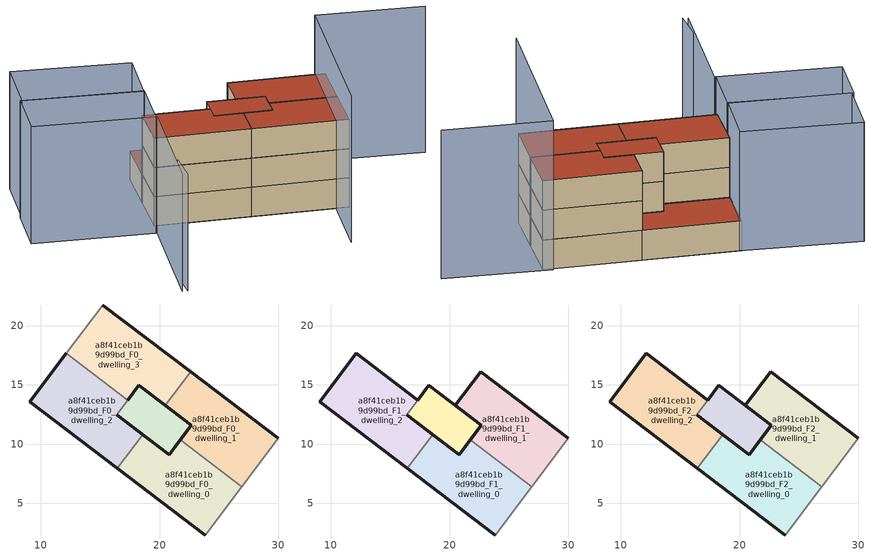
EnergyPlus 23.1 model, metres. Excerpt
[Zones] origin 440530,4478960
a8f41ceb1b9d99bd_F0_dwelling_0
 floor ground (EU_floor_Construction): 23.84,2.34 26.93,6.42 21.75,10.35 20.82,9.13 18.6,10.82 16.44,7.96 z0
 wall outside (EU_wall_Construction): 18.6,10.82 20.82,9.13 21.75,10.35 / 23.84,2.34 16.44,7.96 z0:3
 wall adiabatic (EU_wall_Construction): 26.93,6.42 23.84,2.34 z0:3
 wall to a8f41ceb1b9d99bd_F0_dwelling_2 (EU_wall_Construction): 16.44,7.96 18.6,10.82 z0:3
 wall to a8f41ceb1b9d99bd_F0_dwelling_1 (EU_wall_Construction): 21.75,10.35 26.93,6.42 z0:3
a8f41ceb1b9d99bd_F0_dwelling_1
 floor ground (EU_floor_Construction): 26.93,6.42 30.03,10.5 22.63,16.12 20.46,13.26 22.68,11.58 21.75,10.35 z0
 wall outside (EU_wall_Construction): 21.75,10.35 22.68,11.58 20.46,13.26 / 22.63,16.12 30.03,10.5 z0:3
 wall adiabatic (EU_wall_Construction): 30.03,10.5 26.93,6.42 z0:3
 wall to a8f41ceb1b9d99bd_F0_dwelling_3 (EU_wall_Construction): 20.46,13.26 22.63,16.12 z0:3
a8f41ceb1b9d99bd_F0_dwelling_2
 floor ground (EU_floor_Construction): 16.44,7.96 18.6,10.82 16.38,12.5 17.31,13.73 12.13,17.66 9.04,13.58 z0
 wall outside (EU_wall_Construction): 16.44,7.96 9.04,13.58 12.13,17.66 / 16.38,12.5 18.6,10.82 z0:3
 wall to a8f41ceb1b9d99bd_F0_dwelling_3 (EU_wall_Construction): 12.13,17.66 17.31,13.73 z0:3
 wall to a8f41ceb1b9d99bd_F0_circulation (EU_wall_Construction): 17.31,13.73 16.38,12.5 z0:3
a8f41ceb1b9d99bd_F0_dwelling_3
 floor ground (EU_floor_Construction): 20.46,13.26 22.63,16.12 15.23,21.74 12.13,17.66 17.31,13.73 18.24,14.95 z0
 wall outside (EU_wall_Construction): 20.46,13.26 18.24,14.95 17.31,13.73 / 15.23,21.74 22.63,16.12 z0:3
 wall adiabatic (EU_wall_Construction): 12.13,17.66 15.23,21.74 z0:3
 roof outside (EU_roof_Construction): 22.63,16.12 20.46,13.26 18.24,14.95 17.31,13.73 12.13,17.66 15.23,21.74 z3
a8f41ceb1b9d99bd_F0_circulation
 floor ground (EU_floor_Construction): 20.82,9.13 22.68,11.58 18.24,14.95 16.38,12.5 z0
 wall outside (EU_wall_Construction): 17.31,13.73 18.24,14.95 22.68,11.58 20.82,9.13 16.38,12.5 z0:3
a8f41ceb1b9d99bd_F1_dwelling_0
 floor to a8f41ceb1b9d99bd_F0_dwelling_0 (EU_floor_Construction): 23.84,2.34 26.93,6.42 21.75,10.35 20.82,9.13 18.6,10.82 16.44,7.96 z3
 wall outside (EU_wall_Construction): 18.6,10.82 20.82,9.13 21.75,10.35 / 23.84,2.34 16.44,7.96 z3:6
 wall adiabatic (EU_wall_Construction): 26.93,6.42 23.84,2.34 z3:6
 wall to a8f41ceb1b9d99bd_F1_dwelling_2 (EU_wall_Construction): 16.44,7.96 18.6,10.82 z3:6
 wall to a8f41ceb1b9d99bd_F1_dwelling_1 (EU_wall_Construction): 21.75,10.35 26.93,6.42 z3:6
a8f41ceb1b9d99bd_F1_dwelling_1
 floor to a8f41ceb1b9d99bd_F0_dwelling_1 (EU_floor_Construction): 26.93,6.42 30.03,10.5 22.63,16.12 20.46,13.26 22.68,11.58 21.75,10.35 z3
 wall outside (EU_wall_Construction): 21.75,10.35 22.68,11.58 20.46,13.26 22.63,16.12 30.03,10.5 z3:6
 wall adiabatic (EU_wall_Construction): 30.03,10.5 26.93,6.42 z3:6
a8f41ceb1b9d99bd_F1_dwelling_2
 floor to a8f41ceb1b9d99bd_F0_dwelling_2 (EU_floor_Construction): 16.44,7.96 18.6,10.82 16.38,12.5 17.31,13.73 12.13,17.66 9.04,13.58 z3
 wall outside (EU_wall_Construction): 16.44,7.96 9.04,13.58 12.13,17.66 17.31,13.73 / 16.38,12.5 18.6,10.82 z3:6
 wall to a8f41ceb1b9d99bd_F1_circulation (EU_wall_Construction): 17.31,13.73 16.38,12.5 z3:6
a8f41ceb1b9d99bd_F1_circulation
 floor to a8f41ceb1b9d99bd_F0_circulation (EU_floor_Construction): 20.82,9.13 22.68,11.58 18.24,14.95 16.38,12.5 z3
 wall outside (EU_wall_Construction): 17.31,13.73 18.24,14.95 22.68,11.58 20.82,9.13 16.38,12.5 z3:6
a8f41ceb1b9d99bd_F2_dwelling_0
 floor to a8f41ceb1b9d99bd_F1_dwelling_0 (EU_floor_Construction): 23.84,2.34 26.93,6.42 21.75,10.35 20.82,9.13 18.6,10.82 16.44,7.96 z6
 wall outside (EU_wall_Construction): 18.6,10.82 20.82,9.13 21.75,10.35 / 23.84,2.34 16.44,7.96 z6:9
 wall adiabatic (EU_wall_Construction): 26.93,6.42 23.84,2.34 z6:9
 wall to a8f41ceb1b9d99bd_F2_dwelling_2 (EU_wall_Construction): 16.44,7.96 18.6,10.82 z6:9
 wall to a8f41ceb1b9d99bd_F2_dwelling_1 (EU_wall_Construction): 21.75,10.35 26.93,6.42 z6:9
 roof outside (EU_roof_Construction): 26.93,6.42 23.84,2.34 16.44,7.96 18.6,10.82 20.82,9.13 21.75,10.35 z9
a8f41ceb1b9d99bd_F2_dwelling_1
 floor to a8f41ceb1b9d99bd_F1_dwelling_1 (EU_floor_Construction): 26.93,6.42 30.03,10.5 22.63,16.12 20.46,13.26 22.68,11.58 21.75,10.35 z6
 wall outside (EU_wall_Construction): 21.75,10.35 22.68,11.58 20.46,13.26 22.63,16.12 30.03,10.5 z6:9
 wall adiabatic (EU_wall_Construction): 30.03,10.5 26.93,6.42 z6:9
 roof outside (EU_roof_Construction): 30.03,10.5 26.93,6.42 21.75,10.35 22.68,11.58 20.46,13.26 22.63,16.12 z9
a8f41ceb1b9d99bd_F2_dwelling_2
 floor to a8f41ceb1b9d99bd_F1_dwelling_2 (EU_floor_Construction): 16.44,7.96 18.6,10.82 16.38,12.5 17.31,13.73 12.13,17.66 9.04,13.58 z6
 wall outside (EU_wall_Construction): 16.44,7.96 9.04,13.58 12.13,17.66 17.31,13.73 / 16.38,12.5 18.6,10.82 z6:9
 wall to a8f41ceb1b9d99bd_F2_circulation (EU_wall_Construction): 17.31,13.73 16.38,12.5 z6:9
 roof outside (EU_roof_Construction): 17.31,13.73 16.38,12.5 18.6,10.82 16.44,7.96 9.04,13.58 12.13,17.66 z9
a8f41ceb1b9d99bd_F2_circulation
 floor to a8f41ceb1b9d99bd_F1_circulation (EU_floor_Construction): 20.82,9.13 22.68,11.58 18.24,14.95 16.38,12.5 z6
 wall outside (EU_wall_Construction): 17.31,13.73 18.24,14.95 22.68,11.58 20.82,9.13 16.38,12.5 z6:9
 roof outside (EU_roof_Construction): 22.68,11.58 20.82,9.13 16.38,12.5 18.24,14.95 z9
shading: 18.14,-2.64 29.37,11.18 / 29.37,11.18 37.44,4.62 z0:15; 2.1,4.88 0.35,2.18 / 8.01,12.35 -0.01,2.55 / 7.89,12.45 -1.17,19.86 / -1.17,19.86 2.43,24.26 / 2.43,24.26 11.5,16.85 / 11.5,16.85 7.89,12.45 / 11.38,16.81 2.56,24.16 / 2.56,24.16 6.59,28.99 / 6.59,28.99 15.4,21.65 / 15.4,21.65 11.38,16.81 z0:12
[Building]
EU S2 Campaign: North Axis=0; Terrain=City; Solar Distribution=FullExterior
[Site:Location]
Madrid: Latitude=40.5; Longitude=-3.5; Time Zone=1; Elevation=609
[SizingPeriod:WeatherFileDays]
AnnualSizingPeriod: Begin Month=1; Begin Day of Month=1; End Month=12; End Day of Month=31; Day of Week for Start Day=Monday; Use Weather File Daylight Saving Period=No; Use Weather File Rain and Snow Indicators=No
[MATERIAL]
EU_InternalMass_Material: Roughness=MediumRough; Thickness=0.1; Conductivity=1; Density=1800; Specific Heat=900; Thermal Absorptance=0.9; Solar Absorptance=0.7; Visible Absorptance=0.7
[MATERIAL:NOMASS] Roughness=MediumRough; Thermal Absorptance=0.9; Solar Absorptance=0.7; Visible Absorptance=0.7
Name | Thermal Resistance
EU_wall_NoMass | 1.60022
EU_roof_NoMass | 1.57597
EU_floor_NoMass | 0.470652
[CONSTRUCTION]
EU_wall_Construction: EU_wall_NoMass
EU_roof_Construction: EU_roof_NoMass
EU_floor_Construction: EU_floor_NoMass
EU_InternalMass_Construction: EU_InternalMass_Material
[ZONE] Type=1; Multiplier=1; Ceiling Height=autocalculate; Floor Area=autocalculate; Part of Total Floor Area=Yes
Name | Volume
a8f41ceb1b9d99bd_F0_dwelling_0; a8f41ceb1b9d99bd_F1_dwelling_0; a8f41ceb1b9d99bd_F2_dwelling_0; a8f41ceb1b9d99bd_F0_dwelling_2; a8f41ceb1b9d99bd_F0_dwelling_3 | 129.842
a8f41ceb1b9d99bd_F0_dwelling_1; a8f41ceb1b9d99bd_F1_dwelling_1; a8f41ceb1b9d99bd_F2_dwelling_1; a8f41ceb1b9d99bd_F1_dwelling_2; a8f41ceb1b9d99bd_F2_dwelling_2 | 129.841
a8f41ceb1b9d99bd_F0_circulation; a8f41ceb1b9d99bd_F1_circulation; a8f41ceb1b9d99bd_F2_circulation | 51.3765
[INTERNALMASS] Construction=EU_InternalMass_Construction
Name | Zone or ZoneList | Surface Area
a8f41ceb1b9d99bd_F0_dwelling_0_EU_InternalMass | a8f41ceb1b9d99bd_F0_dwelling_0 | 43.2801
a8f41ceb1b9d99bd_F0_dwelling_1_EU_InternalMass | a8f41ceb1b9d99bd_F0_dwelling_1 | 43.2801
a8f41ceb1b9d99bd_F0_dwelling_2_EU_InternalMass | a8f41ceb1b9d99bd_F0_dwelling_2 | 43.2801
a8f41ceb1b9d99bd_F0_dwelling_3_EU_InternalMass | a8f41ceb1b9d99bd_F0_dwelling_3 | 43.2801
a8f41ceb1b9d99bd_F1_dwelling_0_EU_InternalMass | a8f41ceb1b9d99bd_F1_dwelling_0 | 86.5602
a8f41ceb1b9d99bd_F1_dwelling_1_EU_InternalMass | a8f41ceb1b9d99bd_F1_dwelling_1 | 43.2801
a8f41ceb1b9d99bd_F1_dwelling_2_EU_InternalMass | a8f41ceb1b9d99bd_F1_dwelling_2 | 43.2801
a8f41ceb1b9d99bd_F2_dwelling_0_EU_InternalMass | a8f41ceb1b9d99bd_F2_dwelling_0 | 86.5602
a8f41ceb1b9d99bd_F2_dwelling_1_EU_InternalMass | a8f41ceb1b9d99bd_F2_dwelling_1 | 43.2801
a8f41ceb1b9d99bd_F2_dwelling_2_EU_InternalMass | a8f41ceb1b9d99bd_F2_dwelling_2 | 43.2801
[OTHEREQUIPMENT] Fuel Type=Electricity; Design Level Calculation Method=Watts/Area; Power per Zone Floor Area=1; Fraction Latent=0; Fraction Radiant=0; Fraction Lost=0; Carbon Dioxide Generation Rate=0; EndUse Subcategory=EU_Step8_InternalGains
Name | Zone or ZoneList or Space or SpaceList | Schedule
EU_Step8_InternalGain_a8f41ceb1b9d99bd_F0_dwelling_0_f000 | a8f41ceb1b9d99bd_F0_dwelling_0 | EU_Step8_GainSchedule_a8f41ceb1b9d99bd_F0_dwelling_0_f000
EU_Step8_InternalGain_a8f41ceb1b9d99bd_F0_dwelling_1_f000 | a8f41ceb1b9d99bd_F0_dwelling_1 | EU_Step8_GainSchedule_a8f41ceb1b9d99bd_F0_dwelling_1_f000
EU_Step8_InternalGain_a8f41ceb1b9d99bd_F0_dwelling_2_f000 | a8f41ceb1b9d99bd_F0_dwelling_2 | EU_Step8_GainSchedule_a8f41ceb1b9d99bd_F0_dwelling_2_f000
EU_Step8_InternalGain_a8f41ceb1b9d99bd_F0_dwelling_3_f000 | a8f41ceb1b9d99bd_F0_dwelling_3 | EU_Step8_GainSchedule_a8f41ceb1b9d99bd_F0_dwelling_3_f000
EU_Step8_InternalGain_a8f41ceb1b9d99bd_F1_dwelling_0_f000 | a8f41ceb1b9d99bd_F1_dwelling_0 | EU_Step8_GainSchedule_a8f41ceb1b9d99bd_F1_dwelling_0_f000
EU_Step8_InternalGain_a8f41ceb1b9d99bd_F1_dwelling_1_f000 | a8f41ceb1b9d99bd_F1_dwelling_1 | EU_Step8_GainSchedule_a8f41ceb1b9d99bd_F1_dwelling_1_f000
EU_Step8_InternalGain_a8f41ceb1b9d99bd_F1_dwelling_2_f000 | a8f41ceb1b9d99bd_F1_dwelling_2 | EU_Step8_GainSchedule_a8f41ceb1b9d99bd_F1_dwelling_2_f000
EU_Step8_InternalGain_a8f41ceb1b9d99bd_F2_dwelling_0_f000 | a8f41ceb1b9d99bd_F2_dwelling_0 | EU_Step8_GainSchedule_a8f41ceb1b9d99bd_F2_dwelling_0_f000
EU_Step8_InternalGain_a8f41ceb1b9d99bd_F2_dwelling_1_f000 | a8f41ceb1b9d99bd_F2_dwelling_1 | EU_Step8_GainSchedule_a8f41ceb1b9d99bd_F2_dwelling_1_f000
EU_Step8_InternalGain_a8f41ceb1b9d99bd_F2_dwelling_2_f000 | a8f41ceb1b9d99bd_F2_dwelling_2 | EU_Step8_GainSchedule_a8f41ceb1b9d99bd_F2_dwelling_2_f000
[ZONEINFILTRATION:DESIGNFLOWRATE] Schedule=EU_AlwaysOn; Design Flow Rate Calculation Method=Flow/Area; Flow Rate per Floor Area=0.0005; Constant Term Coefficient=1; Temperature Term Coefficient=0; Velocity Term Coefficient=0; Velocity Squared Term Coefficient=0
Name | Zone or ZoneList or Space or SpaceList
EU_Circulation_Infiltration_a8f41ceb1b9d99bd_F0_circulation | a8f41ceb1b9d99bd_F0_circulation
EU_Circulation_Infiltration_a8f41ceb1b9d99bd_F1_circulation | a8f41ceb1b9d99bd_F1_circulation
EU_Circulation_Infiltration_a8f41ceb1b9d99bd_F2_circulation | a8f41ceb1b9d99bd_F2_circulation
[ZONEVENTILATION:DESIGNFLOWRATE] Schedule=EU_AlwaysOn; Design Flow Rate Calculation Method=AirChanges/Hour; Air Changes per Hour=0.480704; Ventilation Type=Natural; Fan Pressure Rise=0; Fan Total Efficiency=1; Constant Term Coefficient=1; Temperature Term Coefficient=0; Velocity Term Coefficient=0; Velocity Squared Term Coefficient=0; Minimum Indoor Temperature=-100; Maximum Indoor Temperature=100; Delta Temperature=-100; Minimum Outdoor Temperature=-100; Maximum Outdoor Temperature=100; Maximum Wind Speed=40
Name | Zone or ZoneList or Space or SpaceList
EU_ConstantAir_a8f41ceb1b9d99bd_F0_dwelling_0 | a8f41ceb1b9d99bd_F0_dwelling_0
EU_ConstantAir_a8f41ceb1b9d99bd_F0_dwelling_1 | a8f41ceb1b9d99bd_F0_dwelling_1
EU_ConstantAir_a8f41ceb1b9d99bd_F0_dwelling_2 | a8f41ceb1b9d99bd_F0_dwelling_2
EU_ConstantAir_a8f41ceb1b9d99bd_F0_dwelling_3 | a8f41ceb1b9d99bd_F0_dwelling_3
EU_ConstantAir_a8f41ceb1b9d99bd_F1_dwelling_0 | a8f41ceb1b9d99bd_F1_dwelling_0
EU_ConstantAir_a8f41ceb1b9d99bd_F1_dwelling_1 | a8f41ceb1b9d99bd_F1_dwelling_1
EU_ConstantAir_a8f41ceb1b9d99bd_F1_dwelling_2 | a8f41ceb1b9d99bd_F1_dwelling_2
EU_ConstantAir_a8f41ceb1b9d99bd_F2_dwelling_0 | a8f41ceb1b9d99bd_F2_dwelling_0
EU_ConstantAir_a8f41ceb1b9d99bd_F2_dwelling_1 | a8f41ceb1b9d99bd_F2_dwelling_1
EU_ConstantAir_a8f41ceb1b9d99bd_F2_dwelling_2 | a8f41ceb1b9d99bd_F2_dwelling_2
[HVACTEMPLATE:THERMOSTAT] Constant Heating Setpoint=20; Constant Cooling Setpoint=50
EU_HeatOnly_a8f41ceb1b9d99bd_F0_dwelling_0; EU_HeatOnly_a8f41ceb1b9d99bd_F0_dwelling_1; EU_HeatOnly_a8f41ceb1b9d99bd_F0_dwelling_2; EU_HeatOnly_a8f41ceb1b9d99bd_F0_dwelling_3; EU_HeatOnly_a8f41ceb1b9d99bd_F1_dwelling_0; EU_HeatOnly_a8f41ceb1b9d99bd_F1_dwelling_1; EU_HeatOnly_a8f41ceb1b9d99bd_F1_dwelling_2; EU_HeatOnly_a8f41ceb1b9d99bd_F2_dwelling_0; EU_HeatOnly_a8f41ceb1b9d99bd_F2_dwelling_1; EU_HeatOnly_a8f41ceb1b9d99bd_F2_dwelling_2
[HVACTEMPLATE:ZONE:IDEALLOADSAIRSYSTEM] System Availability Schedule=EU_AlwaysOn; Maximum Heating Supply Air Temperature=50; Minimum Cooling Supply Air Temperature=13; Maximum Heating Supply Air Humidity Ratio=0.0156; Minimum Cooling Supply Air Humidity Ratio=0.0077; Heating Limit=NoLimit; Cooling Limit=NoLimit; Heating Availability Schedule=EU_AlwaysOn; Cooling Availability Schedule=EU_CoolingOff; Dehumidification Control Type=ConstantSensibleHeatRatio; Cooling Sensible Heat Ratio=0.7; Dehumidification Setpoint=60; Humidification Control Type=None; Humidification Setpoint=30; Outdoor Air Method=None; Outdoor Air Flow Rate per Person=0.00944; Outdoor Air Flow Rate per Zone Floor Area=0; Outdoor Air Flow Rate per Zone=0; Demand Controlled Ventilation Type=None; Outdoor Air Economizer Type=NoEconomizer; Heat Recovery Type=None; Sensible Heat Recovery Effectiveness=0.7; Latent Heat Recovery Effectiveness=0.65
Name | Template Thermostat
a8f41ceb1b9d99bd_F0_dwelling_0 | EU_HeatOnly_a8f41ceb1b9d99bd_F0_dwelling_0
a8f41ceb1b9d99bd_F0_dwelling_1 | EU_HeatOnly_a8f41ceb1b9d99bd_F0_dwelling_1
a8f41ceb1b9d99bd_F0_dwelling_2 | EU_HeatOnly_a8f41ceb1b9d99bd_F0_dwelling_2
a8f41ceb1b9d99bd_F0_dwelling_3 | EU_HeatOnly_a8f41ceb1b9d99bd_F0_dwelling_3
a8f41ceb1b9d99bd_F1_dwelling_0 | EU_HeatOnly_a8f41ceb1b9d99bd_F1_dwelling_0
a8f41ceb1b9d99bd_F1_dwelling_1 | EU_HeatOnly_a8f41ceb1b9d99bd_F1_dwelling_1
a8f41ceb1b9d99bd_F1_dwelling_2 | EU_HeatOnly_a8f41ceb1b9d99bd_F1_dwelling_2
a8f41ceb1b9d99bd_F2_dwelling_0 | EU_HeatOnly_a8f41ceb1b9d99bd_F2_dwelling_0
a8f41ceb1b9d99bd_F2_dwelling_1 | EU_HeatOnly_a8f41ceb1b9d99bd_F2_dwelling_1
a8f41ceb1b9d99bd_F2_dwelling_2 | EU_HeatOnly_a8f41ceb1b9d99bd_F2_dwelling_2
[SIZING:ZONE] Zone Cooling Design Supply Air Temperature Input Method=SupplyAirTemperature; Zone Cooling Design Supply Air Temperature=13; Zone Heating Design Supply Air Temperature Input Method=SupplyAirTemperature; Zone Heating Design Supply Air Temperature=50; Zone Cooling Design Supply Air Humidity Ratio=0.008; Zone Heating Design Supply Air Humidity Ratio=0.008; Cooling Design Air Flow Method=DesignDay; Cooling Design Air Flow Rate=0; Cooling Minimum Air Flow per Zone Floor Area=0.000762; Cooling Minimum Air Flow=0; Cooling Minimum Air Flow Fraction=0.2; Heating Design Air Flow Method=DesignDay; Heating Design Air Flow Rate=0; Heating Maximum Air Flow per Zone Floor Area=0.002032; Heating Maximum Air Flow=0.141576; Heating Maximum Air Flow Fraction=0.3; Account for Dedicated Outdoor Air System=No; Dedicated Outdoor Air System Control Strategy=NeutralSupplyAir; Dedicated Outdoor Air Low Setpoint Temperature for Design=autosize; Dedicated Outdoor Air High Setpoint Temperature for Design=autosize; Zone Load Sizing Method=Sensible Load Only No Latent Load; Zone Latent Cooling Design Supply Air Humidity Ratio Input Method=HumidityRatioDifference; Zone Cooling Design Supply Air Humidity Ratio Difference=0.005; Zone Latent Heating Design Supply Air Humidity Ratio Input Method=HumidityRatioDifference; Zone Humidification Design Supply Air Humidity Ratio Difference=0.005
a8f41ceb1b9d99bd_F0_dwelling_0; a8f41ceb1b9d99bd_F0_dwelling_1; a8f41ceb1b9d99bd_F0_dwelling_2; a8f41ceb1b9d99bd_F0_dwelling_3; a8f41ceb1b9d99bd_F1_dwelling_0; a8f41ceb1b9d99bd_F1_dwelling_1; a8f41ceb1b9d99bd_F1_dwelling_2; a8f41ceb1b9d99bd_F2_dwelling_0; a8f41ceb1b9d99bd_F2_dwelling_1; a8f41ceb1b9d99bd_F2_dwelling_2
[SCHEDULE:CONSTANT]
Name | Hourly Value
EU_AlwaysOn | 1
EU_CoolingOff | 0
[SCHEDULE:FILE] Column Number=1; Rows to Skip at Top=0; Number of Hours of Data=8760; Column Separator=Comma; Interpolate to Timestep=No; Minutes per Item=60; Adjust Schedule for Daylight Savings=Yes
Name | File
EU_Step8_GainSchedule_a8f41ceb1b9d99bd_F0_dwelling_0_f000 | ../../schedules/a8f41ceb1b9d99bd/a8f41ceb1b9d99bd_F0_dwelling_0_f000_gain.csv
EU_Step8_GainSchedule_a8f41ceb1b9d99bd_F0_dwelling_1_f000 | ../../schedules/a8f41ceb1b9d99bd/a8f41ceb1b9d99bd_F0_dwelling_1_f000_gain.csv
EU_Step8_GainSchedule_a8f41ceb1b9d99bd_F0_dwelling_2_f000 | ../../schedules/a8f41ceb1b9d99bd/a8f41ceb1b9d99bd_F0_dwelling_2_f000_gain.csv
EU_Step8_GainSchedule_a8f41ceb1b9d99bd_F0_dwelling_3_f000 | ../../schedules/a8f41ceb1b9d99bd/a8f41ceb1b9d99bd_F0_dwelling_3_f000_gain.csv
EU_Step8_GainSchedule_a8f41ceb1b9d99bd_F1_dwelling_0_f000 | ../../schedules/a8f41ceb1b9d99bd/a8f41ceb1b9d99bd_F1_dwelling_0_f000_gain.csv
EU_Step8_GainSchedule_a8f41ceb1b9d99bd_F1_dwelling_1_f000 | ../../schedules/a8f41ceb1b9d99bd/a8f41ceb1b9d99bd_F1_dwelling_1_f000_gain.csv
EU_Step8_GainSchedule_a8f41ceb1b9d99bd_F1_dwelling_2_f000 | ../../schedules/a8f41ceb1b9d99bd/a8f41ceb1b9d99bd_F1_dwelling_2_f000_gain.csv
EU_Step8_GainSchedule_a8f41ceb1b9d99bd_F2_dwelling_0_f000 | ../../schedules/a8f41ceb1b9d99bd/a8f41ceb1b9d99bd_F2_dwelling_0_f000_gain.csv
EU_Step8_GainSchedule_a8f41ceb1b9d99bd_F2_dwelling_1_f000 | ../../schedules/a8f41ceb1b9d99bd/a8f41ceb1b9d99bd_F2_dwelling_1_f000_gain.csv
EU_Step8_GainSchedule_a8f41ceb1b9d99bd_F2_dwelling_2_f000 | ../../schedules/a8f41ceb1b9d99bd/a8f41ceb1b9d99bd_F2_dwelling_2_f000_gain.csv
